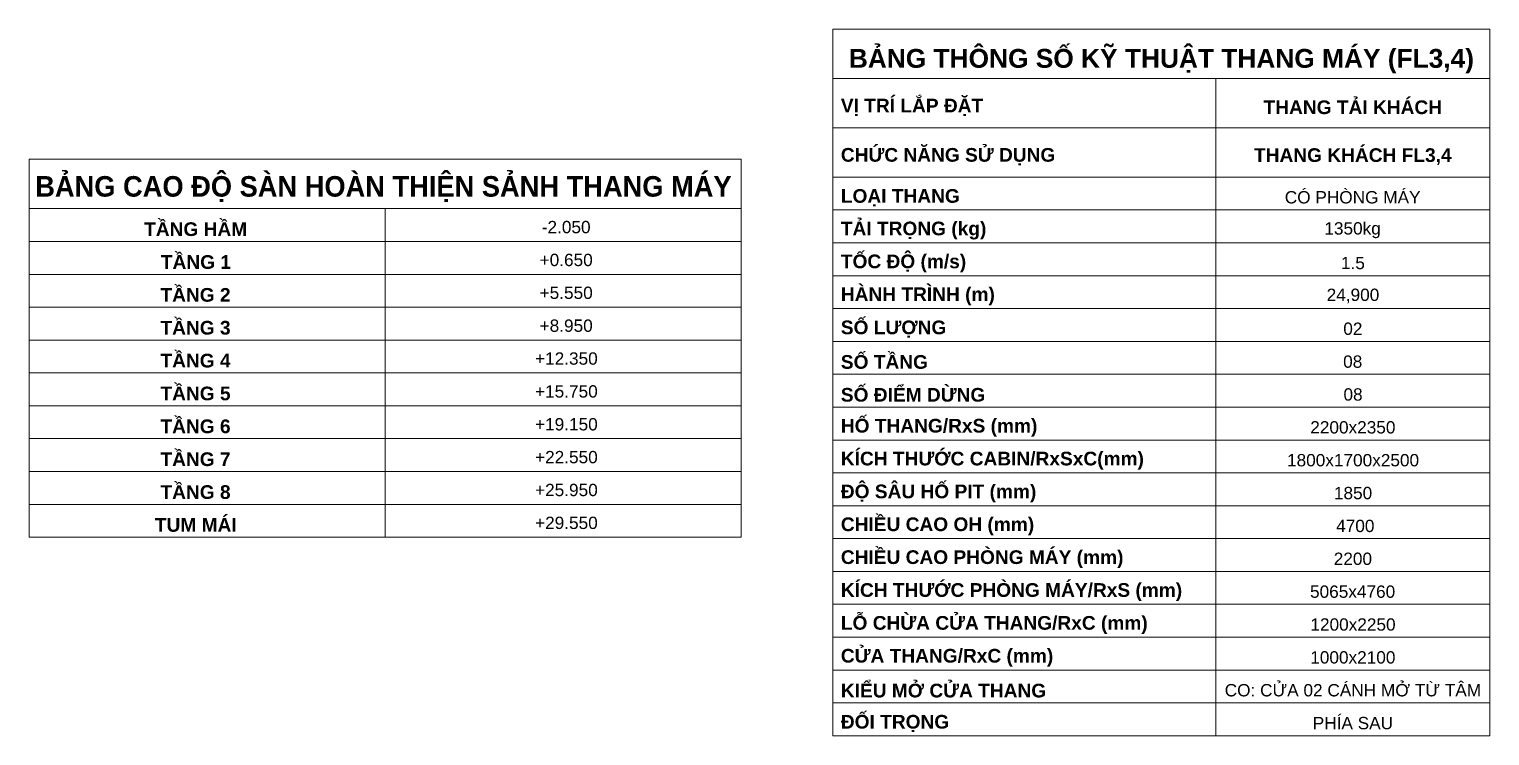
# Model space of a CAD drawing. Header units: millimetres. Extents: x 75804 to 125408, y 2002 to 35126.
# Drawn here: x 120073 to 125408, y 2002 to 4582 of the extents above; entities that cross this region are included whole.
import ezdxf

# ---------------------------------------------------------------- set-up
doc = ezdxf.new("R2010")
doc.units = ezdxf.units.MM
for name, color, linetype, lineweight in [('A-DETL-THIN', 151, 'Continuous', 18), ('G-ANNO-TEXT-1', 7, 'Continuous', 9), ('G-ANNO-TEXT-2', 5, 'Continuous', 9)]:
    doc.layers.add(name, color=color, linetype=linetype, lineweight=lineweight)
doc.styles.add('Arial_2', font='arial.ttf', dxfattribs={"height": 45})
doc.styles.add('Arial_B_1', font='arialbd.ttf', dxfattribs={"width": 0.95, "height": 75})
doc.styles.add('Arial_B_2', font='arialbd.ttf', dxfattribs={"height": 50})
doc.styles.add('Arial_B_3', font='arialbd.ttf', dxfattribs={"height": 68.75})

msp = doc.modelspace()

# ---------------------------------------------------------------- linework, layer by layer
at = {"layer": 'A-DETL-THIN'}
for p, q in [((123007.8, 2002), (123007.8, 4582)), ((123007.8, 4582), (125407.8, 4582)), ((125407.8, 2002), (125407.8, 4582)), ((123007.8, 4402), (125407.8, 4402)), ((124407.8, 2122), (124407.8, 4402)), ((124407.8, 2002), (124407.8, 4402)), ((123007.8, 4222), (125407.8, 4222)), ((120073.2, 4106.9), (122673.2, 4106.9)), ((120073.2, 2726.9), (120073.2, 4106.9)), ((122673.2, 2726.9), (122673.2, 4106.9)), ((123007.8, 4042), (125407.8, 4042)), ((120073.2, 3926.9), (122673.2, 3926.9)), ((120073.2, 3926.9), (122673.2, 3926.9)), ((121373.2, 2726.9), (121373.2, 3926.9)), ((123007.8, 3922), (125407.8, 3922)), ((120073.2, 3806.9), (122673.2, 3806.9)), ((123007.8, 3802), (125407.8, 3802)), ((120073.2, 3686.9), (122673.2, 3686.9)), ((123007.8, 3682), (125407.8, 3682)), ((120073.2, 3566.9), (122673.2, 3566.9)), ((123007.8, 3562), (125407.8, 3562)), ((120073.2, 3446.9), (122673.2, 3446.9)), ((123007.8, 3442), (125407.8, 3442)), ((120073.2, 3326.9), (122673.2, 3326.9)), ((123007.8, 3322), (125407.8, 3322)), ((120073.2, 3206.9), (122673.2, 3206.9)), ((123007.8, 3202), (125407.8, 3202)), ((120073.2, 3086.9), (122673.2, 3086.9)), ((123007.8, 3082), (125407.8, 3082)), ((120073.2, 2966.9), (122673.2, 2966.9)), ((123007.8, 2962), (125407.8, 2962)), ((120073.2, 2846.9), (122673.2, 2846.9)), ((123007.8, 2842), (125407.8, 2842)), ((120073.2, 2726.9), (122673.2, 2726.9)), ((123007.8, 2722), (125407.8, 2722)), ((123007.8, 2602), (125407.8, 2602)), ((123007.8, 2482), (124407.8, 2482)), ((123007.8, 2482), (125407.8, 2482)), ((123007.8, 2362), (125407.8, 2362)), ((123007.8, 2242), (125407.8, 2242)), ((123007.8, 2122), (125407.8, 2122)), ((123007.8, 2002), (125407.8, 2002))]:
    msp.add_line(p, q, dxfattribs=at)

# ---------------------------------------------------------------- texts
at = {"layer": 'G-ANNO-TEXT-1', "line_spacing_factor": 0.936439}
for s, insert, char_height, width, attachment_point, style in [('\\pt12.50013,25.00025,37.49969,49.99981,62.49994,75.00006,87.50019,100.00031,112.49975,124.99988,137.5,150.00013,162.50025,174.99969,187.49981,199.99994,212.50006,225.00019,237.50031,249.99975,262.49988,275,287.50013,300.00025,312.49969,324.99981,337.49994,350.00006,362.50019,375.00031,387.49975,399.99988;BẢNG THÔNG SỐ KỸ THUẬT THANG MÁY (FL3,4)', (124208.4, 4465.2), 68.75, 2383, 5, 'Arial_B_3'), ('\\pt317.5,635,952.5,1270,1587.5,1905,2222.5,2540,2857.5,3175,3492.5,3810,4127.5,4445,4762.5,5080,5397.5,5715,6032.5,6350,6667.5,6985,7302.5,7620,7937.5,8255,8572.5,8890,9207.5,9525,9842.5,10160;VỊ TRÍ LẮP ĐẶT', (123037.6, 4296.7), 50, 985.5, 4, 'Arial_B_2'), ('\\pt317.5,635,952.5,1270,1587.5,1905,2222.5,2540,2857.5,3175,3492.5,3810,4127.5,4445,4762.5,5080,5397.5,5715,6032.5,6350,6667.5,6985,7302.5,7620,7937.5,8255,8572.5,8890,9207.5,9525,9842.5,10160;THANG TẢI KHÁCH', (124907.5, 4296.7), 50, 879.75, 5, 'Arial_B_2'), ('\\pt317.5,635,952.5,1270,1587.5,1905,2222.5,2540,2857.5,3175,3492.5,3810,4127.5,4445,4762.5,5080,5397.5,5715,6032.5,6350,6667.5,6985,7302.5,7620,7937.5,8255,8572.5,8890,9207.5,9525,9842.5,10160;CHỨC NĂNG SỬ DỤNG', (123037.6, 4116.7), 50, 912.75, 4, 'Arial_B_2'), ('\\pt317.5,635,952.5,1270,1587.5,1905,2222.5,2540,2857.5,3175,3492.5,3810,4127.5,4445,4762.5,5080,5397.5,5715,6032.5,6350,6667.5,6985,7302.5,7620,7937.5,8255,8572.5,8890,9207.5,9525,9842.5,10160;THANG KHÁCH FL3,4', (124907.5, 4116.7), 50, 879.75, 5, 'Arial_B_2'), ('\\pt237.50025,474.99975,712.5,950.00025,1187.49975,1425,1662.50025,1899.99975,2137.5,2375.00025,2612.49975,2850,3087.50025,3324.99975,3562.5,3800.00025,4037.49975,4275,4512.50025,4749.99975,4987.5,5225.00025,5462.49975,5700,5937.50025,6174.99975,6412.5,6650.00025,6887.49975,7125,7362.50025,7599.99975;BẢNG CAO ĐỘ SÀN HOÀN THIỆN SẢNH THANG MÁY', (121366.9, 3998.4), 75, 2750.725, 5, 'Arial_B_1'), ('\\pt317.5,635,952.5,1270,1587.5,1905,2222.5,2540,2857.5,3175,3492.5,3810,4127.5,4445,4762.5,5080,5397.5,5715,6032.5,6350,6667.5,6985,7302.5,7620,7937.5,8255,8572.5,8890,9207.5,9525,9842.5,10160;LOẠI THANG', (123037.6, 3966.7), 50, 912.75, 4, 'Arial_B_2'), ('\\pt317.5,635,952.5,1270,1587.5,1905,2222.5,2540,2857.5,3175,3492.5,3810,4127.5,4445,4762.5,5080,5397.5,5715,6032.5,6350,6667.5,6985,7302.5,7620,7937.5,8255,8572.5,8890,9207.5,9525,9842.5,10160;TẢI TRỌNG (kg)', (123037.6, 3846.7), 50, 901.25, 4, 'Arial_B_2'), ('\\pt317.5,635,952.5,1270,1587.5,1905,2222.5,2540,2857.5,3175,3492.5,3810,4127.5,4445,4762.5,5080,5397.5,5715,6032.5,6350,6667.5,6985,7302.5,7620,7937.5,8255,8572.5,8890,9207.5,9525,9842.5,10160;TẦNG HẦM', (120681.1, 3851.6), 50, 555.75, 5, 'Arial_B_2'), ('\\pt317.5,635,952.5,1270,1587.5,1905,2222.5,2540,2857.5,3175,3492.5,3810,4127.5,4445,4762.5,5080,5397.5,5715,6032.5,6350,6667.5,6985,7302.5,7620,7937.5,8255,8572.5,8890,9207.5,9525,9842.5,10160;TẦNG 1', (120682.1, 3731.6), 50, 555.75, 5, 'Arial_B_2'), ('\\pt317.5,635,952.5,1270,1587.5,1905,2222.5,2540,2857.5,3175,3492.5,3810,4127.5,4445,4762.5,5080,5397.5,5715,6032.5,6350,6667.5,6985,7302.5,7620,7937.5,8255,8572.5,8890,9207.5,9525,9842.5,10160;TỐC ĐỘ (m/s)', (123037.6, 3726.7), 50, 896.25, 4, 'Arial_B_2'), ('\\pt317.5,635,952.5,1270,1587.5,1905,2222.5,2540,2857.5,3175,3492.5,3810,4127.5,4445,4762.5,5080,5397.5,5715,6032.5,6350,6667.5,6985,7302.5,7620,7937.5,8255,8572.5,8890,9207.5,9525,9842.5,10160;TẦNG 2', (120680.6, 3611.6), 50, 398.5, 5, 'Arial_B_2'), ('\\pt317.5,635,952.5,1270,1587.5,1905,2222.5,2540,2857.5,3175,3492.5,3810,4127.5,4445,4762.5,5080,5397.5,5715,6032.5,6350,6667.5,6985,7302.5,7620,7937.5,8255,8572.5,8890,9207.5,9525,9842.5,10160;HÀNH TRÌNH (m)', (123037.6, 3606.7), 50, 896.25, 4, 'Arial_B_2'), ('\\pt317.5,635,952.5,1270,1587.5,1905,2222.5,2540,2857.5,3175,3492.5,3810,4127.5,4445,4762.5,5080,5397.5,5715,6032.5,6350,6667.5,6985,7302.5,7620,7937.5,8255,8572.5,8890,9207.5,9525,9842.5,10160;TẦNG 3', (120680.6, 3491.6), 50, 398.5, 5, 'Arial_B_2'), ('\\pt317.5,635,952.5,1270,1587.5,1905,2222.5,2540,2857.5,3175,3492.5,3810,4127.5,4445,4762.5,5080,5397.5,5715,6032.5,6350,6667.5,6985,7302.5,7620,7937.5,8255,8572.5,8890,9207.5,9525,9842.5,10160;SỐ LƯỢNG', (123037.6, 3486.7), 50, 896.25, 4, 'Arial_B_2'), ('\\pt317.5,635,952.5,1270,1587.5,1905,2222.5,2540,2857.5,3175,3492.5,3810,4127.5,4445,4762.5,5080,5397.5,5715,6032.5,6350,6667.5,6985,7302.5,7620,7937.5,8255,8572.5,8890,9207.5,9525,9842.5,10160;TẦNG 4', (120680.6, 3371.6), 50, 398.5, 5, 'Arial_B_2'), ('\\pt317.5,635,952.5,1270,1587.5,1905,2222.5,2540,2857.5,3175,3492.5,3810,4127.5,4445,4762.5,5080,5397.5,5715,6032.5,6350,6667.5,6985,7302.5,7620,7937.5,8255,8572.5,8890,9207.5,9525,9842.5,10160;SỐ TẦNG', (123037.6, 3366.7), 50, 896.25, 4, 'Arial_B_2'), ('\\pt317.5,635,952.5,1270,1587.5,1905,2222.5,2540,2857.5,3175,3492.5,3810,4127.5,4445,4762.5,5080,5397.5,5715,6032.5,6350,6667.5,6985,7302.5,7620,7937.5,8255,8572.5,8890,9207.5,9525,9842.5,10160;TẦNG 5', (120680.6, 3251.6), 50, 398.5, 5, 'Arial_B_2'), ('\\pt317.5,635,952.5,1270,1587.5,1905,2222.5,2540,2857.5,3175,3492.5,3810,4127.5,4445,4762.5,5080,5397.5,5715,6032.5,6350,6667.5,6985,7302.5,7620,7937.5,8255,8572.5,8890,9207.5,9525,9842.5,10160;SỐ ĐIỂM DỪNG', (123037.6, 3246.7), 50, 896.25, 4, 'Arial_B_2'), ('\\pt317.5,635,952.5,1270,1587.5,1905,2222.5,2540,2857.5,3175,3492.5,3810,4127.5,4445,4762.5,5080,5397.5,5715,6032.5,6350,6667.5,6985,7302.5,7620,7937.5,8255,8572.5,8890,9207.5,9525,9842.5,10160;TẦNG 6', (120680.6, 3131.6), 50, 398.5, 5, 'Arial_B_2'), ('\\pt317.5,635,952.5,1270,1587.5,1905,2222.5,2540,2857.5,3175,3492.5,3810,4127.5,4445,4762.5,5080,5397.5,5715,6032.5,6350,6667.5,6985,7302.5,7620,7937.5,8255,8572.5,8890,9207.5,9525,9842.5,10160;HỐ THANG/RxS (mm)', (123037.6, 3126.7), 50, 1347.75, 4, 'Arial_B_2'), ('\\pt317.5,635,952.5,1270,1587.5,1905,2222.5,2540,2857.5,3175,3492.5,3810,4127.5,4445,4762.5,5080,5397.5,5715,6032.5,6350,6667.5,6985,7302.5,7620,7937.5,8255,8572.5,8890,9207.5,9525,9842.5,10160;TẦNG 7', (120680.6, 3011.6), 50, 398.5, 5, 'Arial_B_2'), ('\\pt317.5,635,952.5,1270,1587.5,1905,2222.5,2540,2857.5,3175,3492.5,3810,4127.5,4445,4762.5,5080,5397.5,5715,6032.5,6350,6667.5,6985,7302.5,7620,7937.5,8255,8572.5,8890,9207.5,9525,9842.5,10160;KÍCH THƯỚC CABIN/RxSxC(mm)', (123037.6, 3006.7), 50, 1346, 4, 'Arial_B_2'), ('\\pt317.5,635,952.5,1270,1587.5,1905,2222.5,2540,2857.5,3175,3492.5,3810,4127.5,4445,4762.5,5080,5397.5,5715,6032.5,6350,6667.5,6985,7302.5,7620,7937.5,8255,8572.5,8890,9207.5,9525,9842.5,10160;ĐỘ SÂU HỐ PIT (mm)', (123037.6, 2886.7), 50, 1344.5, 4, 'Arial_B_2'), ('\\pt317.5,635,952.5,1270,1587.5,1905,2222.5,2540,2857.5,3175,3492.5,3810,4127.5,4445,4762.5,5080,5397.5,5715,6032.5,6350,6667.5,6985,7302.5,7620,7937.5,8255,8572.5,8890,9207.5,9525,9842.5,10160;TẦNG 8', (120680.6, 2891.6), 50, 398.5, 5, 'Arial_B_2'), ('\\pt317.5,635,952.5,1270,1587.5,1905,2222.5,2540,2857.5,3175,3492.5,3810,4127.5,4445,4762.5,5080,5397.5,5715,6032.5,6350,6667.5,6985,7302.5,7620,7937.5,8255,8572.5,8890,9207.5,9525,9842.5,10160;TUM MÁI', (120681.6, 2771.6), 50, 398.5, 5, 'Arial_B_2'), ('\\pt317.5,635,952.5,1270,1587.5,1905,2222.5,2540,2857.5,3175,3492.5,3810,4127.5,4445,4762.5,5080,5397.5,5715,6032.5,6350,6667.5,6985,7302.5,7620,7937.5,8255,8572.5,8890,9207.5,9525,9842.5,10160;CHIỀU CAO OH (mm)', (123037.6, 2766.7), 50, 1341.25, 4, 'Arial_B_2'), ('\\pt317.5,635,952.5,1270,1587.5,1905,2222.5,2540,2857.5,3175,3492.5,3810,4127.5,4445,4762.5,5080,5397.5,5715,6032.5,6350,6667.5,6985,7302.5,7620,7937.5,8255,8572.5,8890,9207.5,9525,9842.5,10160;CHIỀU CAO PHÒNG MÁY (mm)', (123037.6, 2646.7), 50, 1342.75, 4, 'Arial_B_2'), ('\\pt317.5,635,952.5,1270,1587.5,1905,2222.5,2540,2857.5,3175,3492.5,3810,4127.5,4445,4762.5,5080,5397.5,5715,6032.5,6350,6667.5,6985,7302.5,7620,7937.5,8255,8572.5,8890,9207.5,9525,9842.5,10160;KÍCH THƯỚC PHÒNG MÁY/RxS (mm)', (123037.6, 2526.7), 50, 1347.75, 4, 'Arial_B_2'), ('\\pt317.5,635,952.5,1270,1587.5,1905,2222.5,2540,2857.5,3175,3492.5,3810,4127.5,4445,4762.5,5080,5397.5,5715,6032.5,6350,6667.5,6985,7302.5,7620,7937.5,8255,8572.5,8890,9207.5,9525,9842.5,10160;LỖ CHỪA CỬA THANG/RxC (mm)', (123037.6, 2406.7), 50, 1339.5, 4, 'Arial_B_2'), ('\\pt317.5,635,952.5,1270,1587.5,1905,2222.5,2540,2857.5,3175,3492.5,3810,4127.5,4445,4762.5,5080,5397.5,5715,6032.5,6350,6667.5,6985,7302.5,7620,7937.5,8255,8572.5,8890,9207.5,9525,9842.5,10160;CỬA THANG/RxC (mm)', (123037.6, 2286.7), 50, 1346, 4, 'Arial_B_2'), ('\\pt317.5,635,952.5,1270,1587.5,1905,2222.5,2540,2857.5,3175,3492.5,3810,4127.5,4445,4762.5,5080,5397.5,5715,6032.5,6350,6667.5,6985,7302.5,7620,7937.5,8255,8572.5,8890,9207.5,9525,9842.5,10160;KIỂU MỞ CỬA THANG', (123037.6, 2166.7), 50, 1356, 4, 'Arial_B_2'), ('\\pt317.5,635,952.5,1270,1587.5,1905,2222.5,2540,2857.5,3175,3492.5,3810,4127.5,4445,4762.5,5080,5397.5,5715,6032.5,6350,6667.5,6985,7302.5,7620,7937.5,8255,8572.5,8890,9207.5,9525,9842.5,10160;ĐỐI TRỌNG', (123037.6, 2046.7), 50, 1356, 4, 'Arial_B_2')]:
    msp.add_mtext(s, dxfattribs=dict(at, insert=insert, char_height=char_height, width=width, attachment_point=attachment_point, style=style))
at = {"layer": 'G-ANNO-TEXT-2', "char_height": 45, "attachment_point": 5, "line_spacing_factor": 0.936439, "style": 'Arial_2'}
for s, insert, width in [('\\pt317.5002,634.99995,952.50015,1269.9999,1587.5001,1904.99985,2222.50005,2539.9998,2857.5,3175.0002,3492.49995,3810.00015,4127.4999,4445.0001,4762.49985,5080.00005,5397.4998,5715,6032.5002,6349.99995,6667.50015,6984.9999,7302.5001,7619.99985,7937.50005,8254.9998,8572.5,8890.0002,9207.49995,9525.00015,9842.4999,10160.0001;CÓ PHÒNG MÁY', (124907, 3968), 993.75), ('\\pt317.5002,634.99995,952.50015,1269.9999,1587.5001,1904.99985,2222.50005,2539.9998,2857.5,3175.0002,3492.49995,3810.00015,4127.4999,4445.0001,4762.49985,5080.00005,5397.4998,5715,6032.5002,6349.99995,6667.50015,6984.9999,7302.5001,7619.99985,7937.50005,8254.9998,8572.5,8890.0002,9207.49995,9525.00015,9842.4999,10160.0001;-2.050', (122034.4, 3859.2), 597), ('\\pt317.5002,634.99995,952.50015,1269.9999,1587.5001,1904.99985,2222.50005,2539.9998,2857.5,3175.0002,3492.49995,3810.00015,4127.4999,4445.0001,4762.49985,5080.00005,5397.4998,5715,6032.5002,6349.99995,6667.50015,6984.9999,7302.5001,7619.99985,7937.50005,8254.9998,8572.5,8890.0002,9207.49995,9525.00015,9842.4999,10160.0001;1350kg', (124906.7, 3848), 997.25), ('\\pt317.5002,634.99995,952.50015,1269.9999,1587.5001,1904.99985,2222.50005,2539.9998,2857.5,3175.0002,3492.49995,3810.00015,4127.4999,4445.0001,4762.49985,5080.00005,5397.4998,5715,6032.5002,6349.99995,6667.50015,6984.9999,7302.5001,7619.99985,7937.50005,8254.9998,8572.5,8890.0002,9207.49995,9525.00015,9842.4999,10160.0001;+0.650', (122034.4, 3739.2), 597), ('\\pt317.5002,634.99995,952.50015,1269.9999,1587.5001,1904.99985,2222.50005,2539.9998,2857.5,3175.0002,3492.49995,3810.00015,4127.4999,4445.0001,4762.49985,5080.00005,5397.4998,5715,6032.5002,6349.99995,6667.50015,6984.9999,7302.5001,7619.99985,7937.50005,8254.9998,8572.5,8890.0002,9207.49995,9525.00015,9842.4999,10160.0001;1.5', (124907.9, 3728), 1002.25), ('\\pt317.5002,634.99995,952.50015,1269.9999,1587.5001,1904.99985,2222.50005,2539.9998,2857.5,3175.0002,3492.49995,3810.00015,4127.4999,4445.0001,4762.49985,5080.00005,5397.4998,5715,6032.5002,6349.99995,6667.50015,6984.9999,7302.5001,7619.99985,7937.50005,8254.9998,8572.5,8890.0002,9207.49995,9525.00015,9842.4999,10160.0001;+5.550', (122034.4, 3619.2), 597), ('\\pt317.5002,634.99995,952.50015,1269.9999,1587.5001,1904.99985,2222.50005,2539.9998,2857.5,3175.0002,3492.49995,3810.00015,4127.4999,4445.0001,4762.49985,5080.00005,5397.4998,5715,6032.5002,6349.99995,6667.50015,6984.9999,7302.5001,7619.99985,7937.50005,8254.9998,8572.5,8890.0002,9207.49995,9525.00015,9842.4999,10160.0001;24,900', (124908.1, 3608), 1003.75), ('\\pt317.5002,634.99995,952.50015,1269.9999,1587.5001,1904.99985,2222.50005,2539.9998,2857.5,3175.0002,3492.49995,3810.00015,4127.4999,4445.0001,4762.49985,5080.00005,5397.4998,5715,6032.5002,6349.99995,6667.50015,6984.9999,7302.5001,7619.99985,7937.50005,8254.9998,8572.5,8890.0002,9207.49995,9525.00015,9842.4999,10160.0001;+8.950', (122034.4, 3499.2), 597), ('\\pt317.5002,634.99995,952.50015,1269.9999,1587.5001,1904.99985,2222.50005,2539.9998,2857.5,3175.0002,3492.49995,3810.00015,4127.4999,4445.0001,4762.49985,5080.00005,5397.4998,5715,6032.5002,6349.99995,6667.50015,6984.9999,7302.5001,7619.99985,7937.50005,8254.9998,8572.5,8890.0002,9207.49995,9525.00015,9842.4999,10160.0001;02', (124907.7, 3488), 995.5), ('\\pt317.5002,634.99995,952.50015,1269.9999,1587.5001,1904.99985,2222.50005,2539.9998,2857.5,3175.0002,3492.49995,3810.00015,4127.4999,4445.0001,4762.49985,5080.00005,5397.4998,5715,6032.5002,6349.99995,6667.50015,6984.9999,7302.5001,7619.99985,7937.50005,8254.9998,8572.5,8890.0002,9207.49995,9525.00015,9842.4999,10160.0001;+12.350', (122035.2, 3379.2), 597), ('\\pt317.5002,634.99995,952.50015,1269.9999,1587.5001,1904.99985,2222.50005,2539.9998,2857.5,3175.0002,3492.49995,3810.00015,4127.4999,4445.0001,4762.49985,5080.00005,5397.4998,5715,6032.5002,6349.99995,6667.50015,6984.9999,7302.5001,7619.99985,7937.50005,8254.9998,8572.5,8890.0002,9207.49995,9525.00015,9842.4999,10160.0001;08', (124907.2, 3368), 1003.75), ('\\pt317.5002,634.99995,952.50015,1269.9999,1587.5001,1904.99985,2222.50005,2539.9998,2857.5,3175.0002,3492.49995,3810.00015,4127.4999,4445.0001,4762.49985,5080.00005,5397.4998,5715,6032.5002,6349.99995,6667.50015,6984.9999,7302.5001,7619.99985,7937.50005,8254.9998,8572.5,8890.0002,9207.49995,9525.00015,9842.4999,10160.0001;+15.750', (122035.2, 3259.2), 597), ('\\pt317.5002,634.99995,952.50015,1269.9999,1587.5001,1904.99985,2222.50005,2539.9998,2857.5,3175.0002,3492.49995,3810.00015,4127.4999,4445.0001,4762.49985,5080.00005,5397.4998,5715,6032.5002,6349.99995,6667.50015,6984.9999,7302.5001,7619.99985,7937.50005,8254.9998,8572.5,8890.0002,9207.49995,9525.00015,9842.4999,10160.0001;08', (124908.4, 3248), 998.75), ('\\pt317.5002,634.99995,952.50015,1269.9999,1587.5001,1904.99985,2222.50005,2539.9998,2857.5,3175.0002,3492.49995,3810.00015,4127.4999,4445.0001,4762.49985,5080.00005,5397.4998,5715,6032.5002,6349.99995,6667.50015,6984.9999,7302.5001,7619.99985,7937.50005,8254.9998,8572.5,8890.0002,9207.49995,9525.00015,9842.4999,10160.0001;+19.150', (122035.2, 3139.2), 597), ('\\pt317.5002,634.99995,952.50015,1269.9999,1587.5001,1904.99985,2222.50005,2539.9998,2857.5,3175.0002,3492.49995,3810.00015,4127.4999,4445.0001,4762.49985,5080.00005,5397.4998,5715,6032.5002,6349.99995,6667.50015,6984.9999,7302.5001,7619.99985,7937.50005,8254.9998,8572.5,8890.0002,9207.49995,9525.00015,9842.4999,10160.0001;2200x2350', (124907.7, 3128), 1003.75), ('\\pt317.5002,634.99995,952.50015,1269.9999,1587.5001,1904.99985,2222.50005,2539.9998,2857.5,3175.0002,3492.49995,3810.00015,4127.4999,4445.0001,4762.49985,5080.00005,5397.4998,5715,6032.5002,6349.99995,6667.50015,6984.9999,7302.5001,7619.99985,7937.50005,8254.9998,8572.5,8890.0002,9207.49995,9525.00015,9842.4999,10160.0001;+22.550', (122035.2, 3019.2), 597), ('\\pt317.5002,634.99995,952.50015,1269.9999,1587.5001,1904.99985,2222.50005,2539.9998,2857.5,3175.0002,3492.49995,3810.00015,4127.4999,4445.0001,4762.49985,5080.00005,5397.4998,5715,6032.5002,6349.99995,6667.50015,6984.9999,7302.5001,7619.99985,7937.50005,8254.9998,8572.5,8890.0002,9207.49995,9525.00015,9842.4999,10160.0001;1800x1700x2500', (124908.4, 3008), 998.75), ('\\pt317.5002,634.99995,952.50015,1269.9999,1587.5001,1904.99985,2222.50005,2539.9998,2857.5,3175.0002,3492.49995,3810.00015,4127.4999,4445.0001,4762.49985,5080.00005,5397.4998,5715,6032.5002,6349.99995,6667.50015,6984.9999,7302.5001,7619.99985,7937.50005,8254.9998,8572.5,8890.0002,9207.49995,9525.00015,9842.4999,10160.0001;+25.950', (122035.2, 2899.2), 597), ('\\pt317.5002,634.99995,952.50015,1269.9999,1587.5001,1904.99985,2222.50005,2539.9998,2857.5,3175.0002,3492.49995,3810.00015,4127.4999,4445.0001,4762.49985,5080.00005,5397.4998,5715,6032.5002,6349.99995,6667.50015,6984.9999,7302.5001,7619.99985,7937.50005,8254.9998,8572.5,8890.0002,9207.49995,9525.00015,9842.4999,10160.0001;1850', (124908.4, 2888), 998.75), ('\\pt317.5002,634.99995,952.50015,1269.9999,1587.5001,1904.99985,2222.50005,2539.9998,2857.5,3175.0002,3492.49995,3810.00015,4127.4999,4445.0001,4762.49985,5080.00005,5397.4998,5715,6032.5002,6349.99995,6667.50015,6984.9999,7302.5001,7619.99985,7937.50005,8254.9998,8572.5,8890.0002,9207.49995,9525.00015,9842.4999,10160.0001;+29.550', (122035.2, 2779.2), 597), ('\\pt317.5002,634.99995,952.50015,1269.9999,1587.5001,1904.99985,2222.50005,2539.9998,2857.5,3175.0002,3492.49995,3810.00015,4127.4999,4445.0001,4762.49985,5080.00005,5397.4998,5715,6032.5002,6349.99995,6667.50015,6984.9999,7302.5001,7619.99985,7937.50005,8254.9998,8572.5,8890.0002,9207.49995,9525.00015,9842.4999,10160.0001;4700 ', (124916.6, 2768), 998.75), ('\\pt317.5002,634.99995,952.50015,1269.9999,1587.5001,1904.99985,2222.50005,2539.9998,2857.5,3175.0002,3492.49995,3810.00015,4127.4999,4445.0001,4762.49985,5080.00005,5397.4998,5715,6032.5002,6349.99995,6667.50015,6984.9999,7302.5001,7619.99985,7937.50005,8254.9998,8572.5,8890.0002,9207.49995,9525.00015,9842.4999,10160.0001;2200', (124907.8, 2648), 992.25), ('\\pt317.5002,634.99995,952.50015,1269.9999,1587.5001,1904.99985,2222.50005,2539.9998,2857.5,3175.0002,3492.49995,3810.00015,4127.4999,4445.0001,4762.49985,5080.00005,5397.4998,5715,6032.5002,6349.99995,6667.50015,6984.9999,7302.5001,7619.99985,7937.50005,8254.9998,8572.5,8890.0002,9207.49995,9525.00015,9842.4999,10160.0001;5065x4760', (124906.8, 2528), 992.25), ('\\pt317.5002,634.99995,952.50015,1269.9999,1587.5001,1904.99985,2222.50005,2539.9998,2857.5,3175.0002,3492.49995,3810.00015,4127.4999,4445.0001,4762.49985,5080.00005,5397.4998,5715,6032.5002,6349.99995,6667.50015,6984.9999,7302.5001,7619.99985,7937.50005,8254.9998,8572.5,8890.0002,9207.49995,9525.00015,9842.4999,10160.0001;1200x2250', (124908.2, 2408), 1003.75), ('\\pt317.5002,634.99995,952.50015,1269.9999,1587.5001,1904.99985,2222.50005,2539.9998,2857.5,3175.0002,3492.49995,3810.00015,4127.4999,4445.0001,4762.49985,5080.00005,5397.4998,5715,6032.5002,6349.99995,6667.50015,6984.9999,7302.5001,7619.99985,7937.50005,8254.9998,8572.5,8890.0002,9207.49995,9525.00015,9842.4999,10160.0001;1000x2100', (124907.6, 2288), 998.75), ('\\pt317.5002,634.99995,952.50015,1269.9999,1587.5001,1904.99985,2222.50005,2539.9998,2857.5,3175.0002,3492.49995,3810.00015,4127.4999,4445.0001,4762.49985,5080.00005,5397.4998,5715,6032.5002,6349.99995,6667.50015,6984.9999,7302.5001,7619.99985,7937.50005,8254.9998,8572.5,8890.0002,9207.49995,9525.00015,9842.4999,10160.0001;CO: CỬA 02 CÁNH MỞ TỪ TÂM', (124907.9, 2168), 1003.75), ('\\pt317.5002,634.99995,952.50015,1269.9999,1587.5001,1904.99985,2222.50005,2539.9998,2857.5,3175.0002,3492.49995,3810.00015,4127.4999,4445.0001,4762.49985,5080.00005,5397.4998,5715,6032.5002,6349.99995,6667.50015,6984.9999,7302.5001,7619.99985,7937.50005,8254.9998,8572.5,8890.0002,9207.49995,9525.00015,9842.4999,10160.0001;PHÍA SAU', (124907.9, 2048), 1003.75)]:
    msp.add_mtext(s, dxfattribs=dict(at, insert=insert, width=width))

doc.saveas('drawing.dxf')
